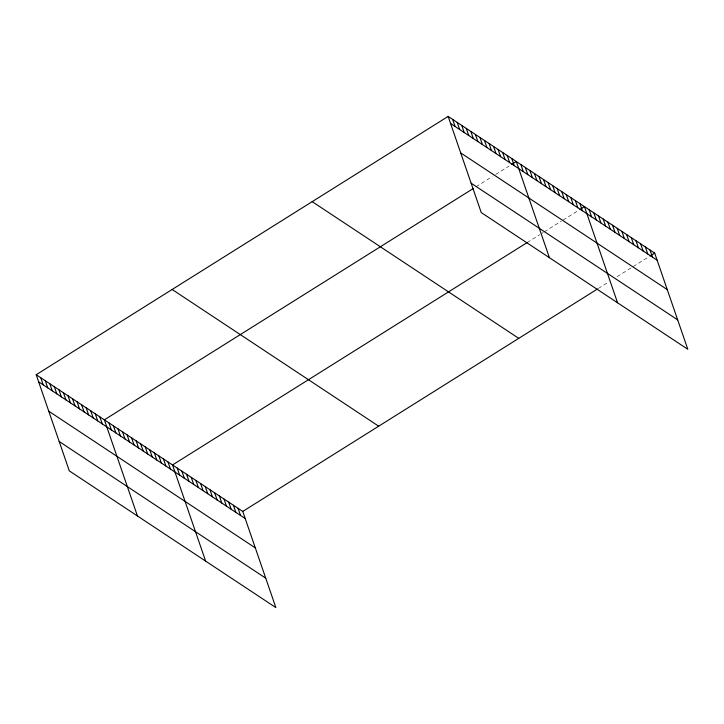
<?xml version="1.0" encoding="UTF-8"?>
<svg xmlns="http://www.w3.org/2000/svg" width="724" height="724" viewBox="0 0 724 724"><rect width="100%" height="100%" fill="white"/><g stroke="black" fill="none" stroke-linecap="round" stroke-linejoin="round"><path stroke-width="0.54" stroke-dasharray="3.62 2.71" d="M476.057 186.765L492.157 176.665M495.732 174.421L509.144 166.013M527.226 242.531L539.742 234.685M541.534 233.562L543.326 232.44M544.222 231.879L561.209 221.218M563 220.096L577.309 211.127M598.35 288.451L609.083 281.717M617.129 276.677L631.437 267.699M633.229 266.577L649.328 256.486"/><path stroke-width="1.09" d="M36.2 374.724L242.757 511.434L275.862 607.59L69.305 470.881L36.2 374.724L448.138 116.41L654.695 253.119L687.8 349.276L481.243 212.566L448.138 116.41M473.369 188.448L104.365 419.839L137.47 515.995M511.832 164.33L516.303 161.524L549.407 257.681M527.226 242.531L172.529 464.953L205.634 561.109M579.987 209.444L584.467 206.639L617.572 302.795M242.757 511.434L597.454 289.012M650.215 255.925L654.695 253.119M450.581 123.505L657.13 260.215M460.699 152.9L667.256 289.6M471.125 183.181L677.682 319.881M312.198 201.652L518.755 338.361M172.14 289.482L378.688 426.192M38.644 381.82L245.192 518.529M48.761 411.205L255.319 547.914M59.187 441.486L265.744 578.195M650.007 250.024L652.451 257.12M645.328 246.92L647.772 254.015M640.649 243.825L643.084 250.92M635.962 240.721L638.405 247.816M631.283 237.626L633.726 244.721M626.604 234.531L629.038 241.626M621.916 231.427L624.36 238.522M617.237 228.332L619.681 235.427M612.558 225.227L614.993 232.323M607.87 222.132L610.314 229.227M603.192 219.037L605.635 226.132M598.513 215.933L600.947 223.028M593.825 212.838L596.268 219.933M589.146 209.734L591.589 216.829M579.915 203.634L582.358 210.729M575.372 200.62L577.815 207.716M570.829 197.616L573.272 204.711M566.286 194.611L568.729 201.706M561.743 191.598L564.186 198.693M557.199 188.593L559.643 195.688M552.656 185.588L555.1 192.684M548.113 182.575L550.557 189.67M543.57 179.57L546.005 186.665M539.018 176.565L541.462 183.661M534.475 173.552L536.918 180.647M529.932 170.547L532.375 177.642M525.389 167.543L527.832 174.638M520.846 164.529L523.289 171.624M511.759 158.52L514.203 165.615M507.216 155.506L509.66 162.601M502.664 152.502L505.108 159.597M498.121 149.497L500.565 156.592M493.578 146.492L496.021 153.578M489.035 143.479L491.478 150.574M484.492 140.474L486.935 147.569M479.949 137.47L482.392 144.556M475.406 134.456L477.849 141.551M470.862 131.451L473.306 138.546M466.319 128.447L468.754 135.533M461.767 125.433L464.211 132.528M457.224 122.428L459.668 129.524M452.681 119.424L455.125 126.51M238.069 508.339L240.513 515.425M233.39 505.234L235.834 512.33M228.712 502.139L231.146 509.234M224.024 499.035L226.467 506.13M219.345 495.94L221.788 503.035M214.666 492.845L217.1 499.931M209.978 489.741L212.422 496.836M205.299 486.646L207.743 493.741M200.62 483.541L203.055 490.637M195.933 480.446L198.376 487.542M191.254 477.351L193.697 484.437M186.575 474.247L189.009 481.342M181.887 471.152L184.33 478.247M177.208 468.048L179.652 475.143M167.977 461.948L170.421 469.043M163.434 458.935L165.877 466.03M158.891 455.93L161.334 463.025M154.348 452.925L156.791 460.021M149.805 449.912L152.248 457.007M145.262 446.907L147.705 454.002M140.718 443.903L143.162 450.998M136.175 440.889L138.61 447.984M131.623 437.884L134.067 444.979M127.08 434.88L129.524 441.975M122.537 431.866L124.98 438.961M117.994 428.861L120.437 435.957M113.451 425.857L115.894 432.952M108.908 422.843L111.351 429.938M99.822 416.834L102.265 423.929M95.278 413.82L97.713 420.916M90.726 410.816L93.17 417.911M86.183 407.811L88.627 414.906M81.64 404.797L84.084 411.893M77.097 401.793L79.54 408.888M72.554 398.788L74.997 405.883M68.011 395.775L70.454 402.87M63.468 392.77L65.911 399.865M58.925 389.765L61.359 396.861M54.372 386.752L56.816 393.847M49.829 383.747L52.273 390.842M45.286 380.743L47.73 387.838M40.743 377.729L43.187 384.824"/></g></svg>
